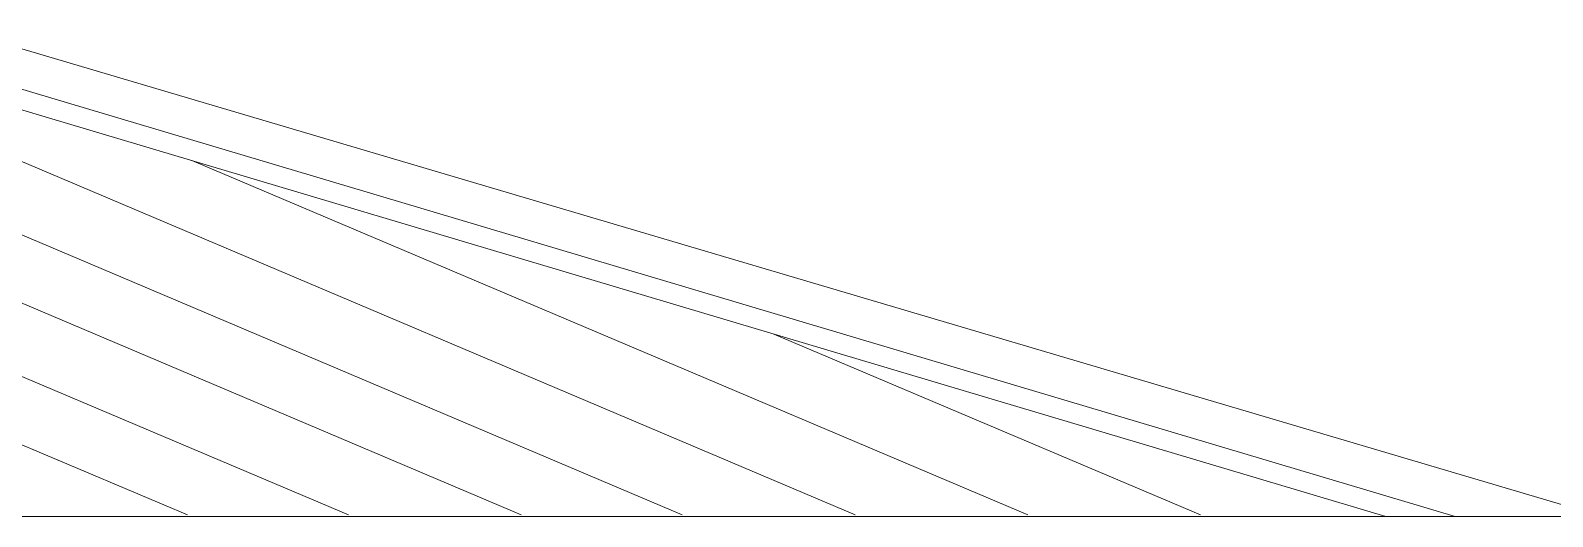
# Model space of a CAD drawing. Header units: millimetres. Extents: x 2399 to 111977, y 1313 to 59551.
# Drawn here: x 18063 to 19461, y 43676 to 44122 of the extents above; entities that cross this region are included whole.
import ezdxf

# ---------------------------------------------------------------- set-up
doc = ezdxf.new("R2010")
doc.units = ezdxf.units.MM
doc.layers.add('main line', color=7, linetype='Continuous', lineweight=13)

msp = doc.modelspace()

# ---------------------------------------------------------------- linework, layer by layer
at = {"layer": 'main line', "color": 7, "linetype": 'Continuous', "lineweight": 13}
for p, q in [((17997.0873, 44122.3986), (19506.9377, 43675.7242)), ((17208.7532, 44100.4699), (18206.9449, 43677.1602)), ((17356.7322, 44100.4699), (18354.9238, 43677.1602)), ((17515.4796, 44100.4699), (18513.6712, 43677.1602)), ((17968.8267, 44093.9329), (19371.9447, 43675.7242)), ((19308.2304, 43675.7242), (17969.2257, 44075.0143)), ((17929.4764, 44054.979), (18820.3976, 43677.1602)), ((17829.1765, 44030.1928), (18661.6502, 43677.1602)), ((18210.9611, 44002.929), (18979.1451, 43677.1602)), ((18745.7759, 43843.4477), (19137.8925, 43677.1602)), ((15858.8482, 43675.7242), (19506.9377, 43675.7242))]:
    msp.add_line(p, q, dxfattribs=at)

doc.saveas('drawing.dxf')
